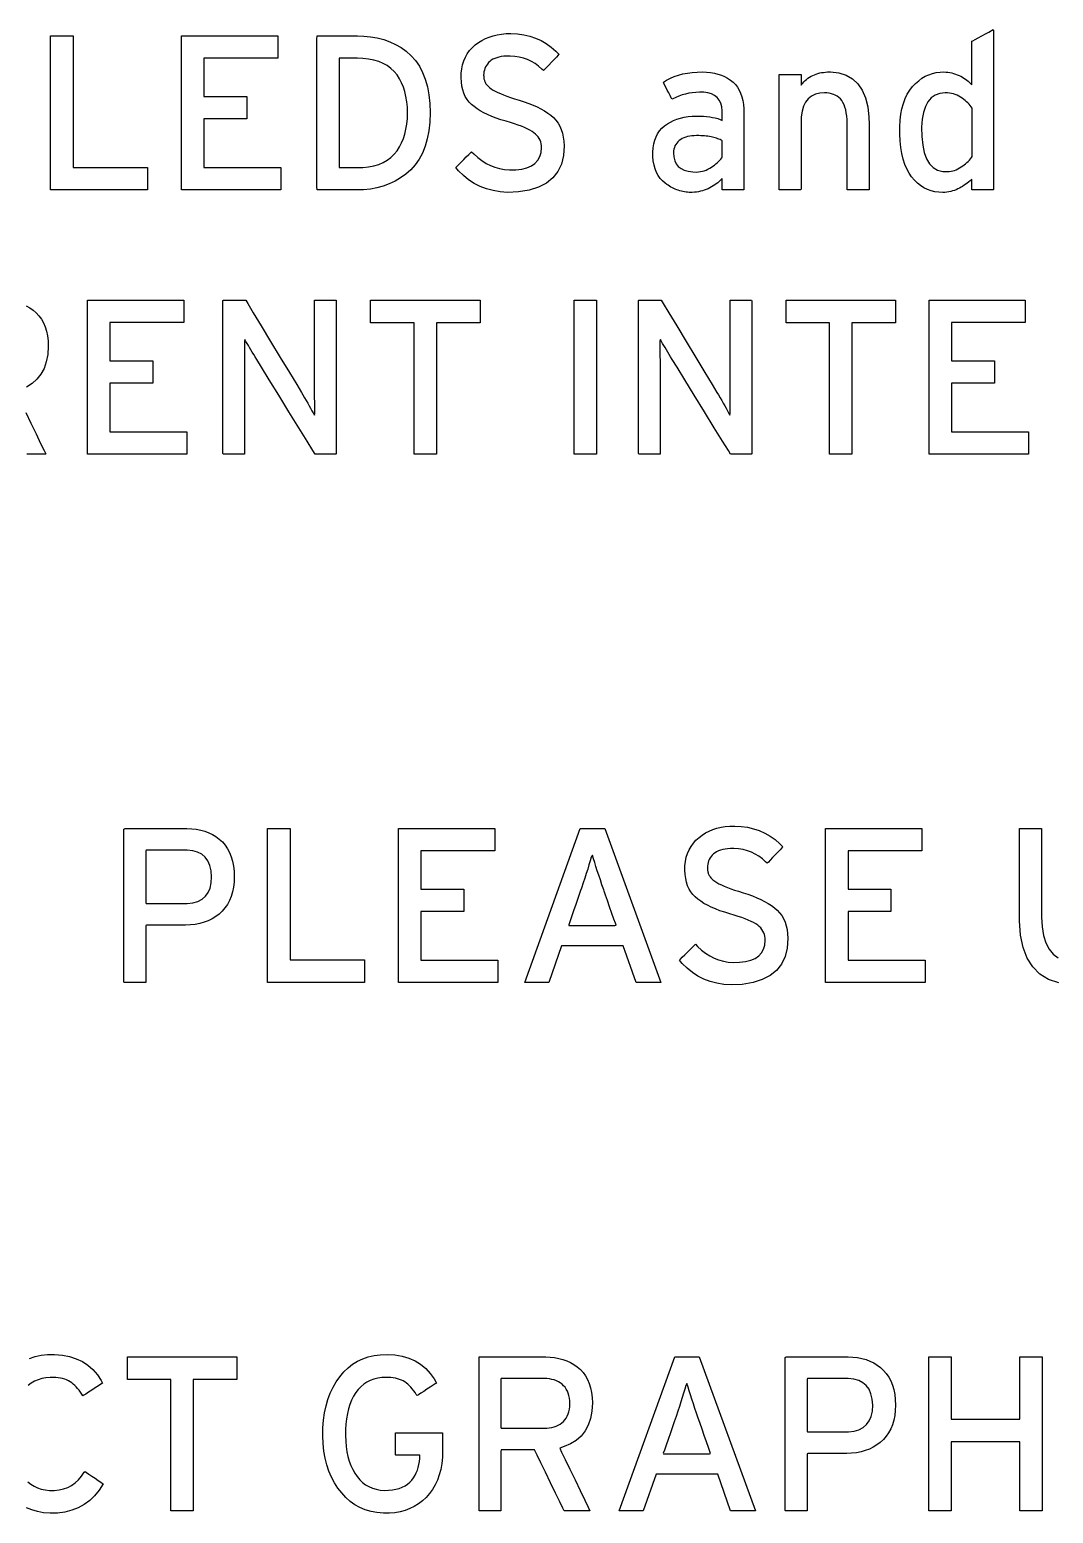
# Model space of a CAD drawing. Extents: x 1 to 47.7, y 0.2 to 35.
# Drawn here: x 8.923 to 10.667, y 21.796 to 24.323 of the extents above; entities that cross this region are included whole.
import ezdxf

# ---------------------------------------------------------------- set-up
doc = ezdxf.new("R2010")
doc.units = 0
doc.header["$MEASUREMENT"] = 0
doc.layers.add('7_0_____DWG', color=7, linetype='CONTINUOUS')

msp = doc.modelspace()

# ---------------------------------------------------------------- linework, layer by layer
at = {"layer": '7_0_____DWG'}
for points in [[(8.9583, 24.05), (8.9583, 24.3124), (8.9964, 24.3124), (8.9964, 24.0884), (9.1232, 24.0884), (9.1232, 24.05), (8.9583, 24.05)], [(9.1814, 24.05), (9.1814, 24.3124), (9.3451, 24.3124), (9.3451, 24.2743), (9.2194, 24.2743), (9.2194, 24.2091), (9.2924, 24.2091), (9.2924, 24.171), (9.2194, 24.171), (9.2194, 24.0881), (9.3506, 24.0881), (9.3506, 24.05), (9.1814, 24.05)], [(9.0213, 23.6), (9.0213, 23.8624), (9.1851, 23.8624), (9.1851, 23.8243), (9.0594, 23.8243), (9.0594, 23.7591), (9.1324, 23.7591), (9.1324, 23.721), (9.0594, 23.721), (9.0594, 23.6381), (9.1906, 23.6381), (9.1906, 23.6), (9.0213, 23.6)], [(9.6156, 23.8239), (9.6156, 23.6), (9.5776, 23.6), (9.5776, 23.8239), (9.5034, 23.8239), (9.5034, 23.8624), (9.6899, 23.8624), (9.6899, 23.8239), (9.6156, 23.8239)], [(9.85, 23.6), (9.85, 23.8624), (9.8881, 23.8624), (9.8881, 23.6), (9.85, 23.6)], [(10.3235, 23.8239), (10.3235, 23.6), (10.2855, 23.6), (10.2855, 23.8239), (10.2113, 23.8239), (10.2113, 23.8624), (10.3978, 23.8624), (10.3978, 23.8239), (10.3235, 23.8239)], [(10.455, 23.6), (10.455, 23.8624), (10.6188, 23.8624), (10.6188, 23.8243), (10.4931, 23.8243), (10.4931, 23.7591), (10.5661, 23.7591), (10.5661, 23.721), (10.4931, 23.721), (10.4931, 23.6381), (10.6243, 23.6381), (10.6243, 23.6), (10.455, 23.6)], [(8.9168, 23.8525), (8.9227, 23.8491), (8.9284, 23.8452), (8.9337, 23.8408), (8.9384, 23.8357), (8.9426, 23.83), (8.9461, 23.8238), (8.949, 23.817), (8.9512, 23.8096), (8.9529, 23.8016), (8.9539, 23.7931), (8.9543, 23.7839), (8.9533, 23.77), (8.9509, 23.7574), (8.947, 23.7461), (8.9417, 23.7362), (8.935, 23.7275), (8.9268, 23.7202), (8.9172, 23.7142)], [(8.9158, 23.6711), (8.9247, 23.6528), (8.9335, 23.6345), (8.9413, 23.6184), (8.9472, 23.6063), (8.9501, 23.6003), (8.9493, 23.6), (8.9456, 23.6), (8.9398, 23.6), (8.9327, 23.6), (8.9251, 23.6), (8.9178, 23.6)], [(9.328, 22.7), (9.328, 22.9624), (9.3661, 22.9624), (9.3661, 22.7384), (9.4929, 22.7384), (9.4929, 22.7), (9.328, 22.7)], [(9.551, 22.7), (9.551, 22.9624), (9.7148, 22.9624), (9.7148, 22.9243), (9.5891, 22.9243), (9.5891, 22.8591), (9.6621, 22.8591), (9.6621, 22.821), (9.5891, 22.821), (9.5891, 22.7381), (9.7203, 22.7381), (9.7203, 22.7), (9.551, 22.7)], [(9.9557, 22.7), (9.9337, 22.7623), (9.8286, 22.7623), (9.8068, 22.7), (9.766, 22.7), (9.8605, 22.9624), (9.9022, 22.9624), (9.9978, 22.7), (9.9557, 22.7)], [(10.2787, 22.7), (10.2787, 22.9624), (10.4425, 22.9624), (10.4425, 22.9243), (10.3168, 22.9243), (10.3168, 22.8591), (10.3898, 22.8591), (10.3898, 22.821), (10.3168, 22.821), (10.3168, 22.7381), (10.448, 22.7381), (10.448, 22.7), (10.2787, 22.7)], [(10.6757, 22.6993), (10.6584, 22.7054), (10.6438, 22.7145), (10.6316, 22.7266), (10.6221, 22.7417), (10.6151, 22.7598), (10.6106, 22.7809), (10.6087, 22.805), (10.6087, 22.8139), (10.6087, 22.8274), (10.6087, 22.8481), (10.6087, 22.8731), (10.6087, 22.8995), (10.6087, 22.9245), (10.6087, 22.9452), (10.6087, 22.9587), (10.6087, 22.9624), (10.6107, 22.9624), (10.6149, 22.9624), (10.6206, 22.9624), (10.627, 22.9624), (10.6336, 22.9624), (10.6395, 22.9624), (10.644, 22.9624), (10.6465, 22.9624), (10.6467, 22.9603), (10.6467, 22.9486), (10.6467, 22.9293), (10.6467, 22.9051), (10.6467, 22.8789), (10.6467, 22.8535), (10.6467, 22.8319), (10.6467, 22.8168), (10.6467, 22.8112), (10.6475, 22.7946), (10.6499, 22.78), (10.6538, 22.7675), (10.6593, 22.757), (10.6664, 22.7486), (10.675, 22.7421)], [(8.9223, 22.0596), (8.932, 22.0628), (8.9422, 22.065), (8.9529, 22.0663), (8.965, 22.0665), (8.9783, 22.0653), (8.9906, 22.0629), (9.002, 22.0593), (9.0124, 22.0543), (9.0218, 22.0481), (9.0303, 22.0407), (9.0379, 22.0319), (9.0444, 22.022), (9.0464, 22.0173), (9.0438, 22.0157), (9.0396, 22.013), (9.0343, 22.0096), (9.0286, 22.0059), (9.023, 22.0022), (9.0181, 21.9991), (9.0146, 21.9969), (9.0131, 21.9959), (9.0112, 21.999), (9.009, 22.0024), (9.0067, 22.0056), (9.0043, 22.0085), (9.0019, 22.0113), (8.9994, 22.0138), (8.9969, 22.0161), (8.9943, 22.0182), (8.9916, 22.0201), (8.9886, 22.0217), (8.9855, 22.0231), (8.9822, 22.0243), (8.9787, 22.0253), (8.975, 22.0261), (8.9712, 22.0267), (8.9672, 22.0272), (8.963, 22.0274), (8.9573, 22.0273), (8.9501, 22.0267), (8.9432, 22.0253), (8.9368, 22.0234), (8.9308, 22.0208), (8.9253, 22.0175), (8.9201, 22.0136)], [(9.2013, 22.0239), (9.2013, 21.8), (9.1632, 21.8), (9.1632, 22.0239), (9.0891, 22.0239), (9.0891, 22.0624), (9.2755, 22.0624), (9.2755, 22.0239), (9.2013, 22.0239)], [(10.1168, 21.8), (10.0948, 21.8623), (9.9897, 21.8623), (9.9679, 21.8), (9.9271, 21.8), (10.0216, 22.0624), (10.0634, 22.0624), (10.1589, 21.8), (10.1168, 21.8)], [(10.6096, 21.8), (10.6096, 21.9177), (10.4925, 21.9177), (10.4925, 21.8), (10.4545, 21.8), (10.4545, 22.0624), (10.4925, 22.0624), (10.4925, 21.9561), (10.6096, 21.9561), (10.6096, 22.0624), (10.6476, 22.0624), (10.6476, 21.8), (10.6096, 21.8)], [(8.9195, 21.8497), (8.9245, 21.8455), (8.9301, 21.8421), (8.936, 21.8393), (8.9424, 21.8372), (8.9491, 21.8357), (8.9563, 21.835), (8.9644, 21.835), (8.9726, 21.8359), (8.9803, 21.8376), (8.9874, 21.8401), (8.9941, 21.8435), (9.0001, 21.8478), (9.0057, 21.8529), (9.0107, 21.8589), (9.0152, 21.8658), (9.0169, 21.8673), (9.0195, 21.8655), (9.0236, 21.8627), (9.0287, 21.8592), (9.0341, 21.8555), (9.0393, 21.8519), (9.0437, 21.8489), (9.0467, 21.8467), (9.0479, 21.8459), (9.041, 21.8353), (9.0333, 21.8259), (9.0248, 21.8178), (9.0155, 21.811), (9.0054, 21.8054), (8.9945, 21.8011), (8.9827, 21.798), (8.9701, 21.7963), (8.9574, 21.7959), (8.9464, 21.7968), (8.936, 21.7987), (8.9261, 21.8016), (8.9169, 21.8054)]]:
    msp.add_lwpolyline(points, dxfattribs=at)
for points in [[(9.605, 24.1812), (9.6044, 24.1654), (9.6027, 24.1507), (9.6, 24.137), (9.5964, 24.1244), (9.5918, 24.1128), (9.5861, 24.1023), (9.5795, 24.0928), (9.5719, 24.0844), (9.5634, 24.077), (9.5545, 24.0706), (9.5451, 24.065), (9.5353, 24.0603), (9.525, 24.0565), (9.5143, 24.0536), (9.5031, 24.0515), (9.4915, 24.0503), (9.4811, 24.05), (9.4777, 24.05), (9.47, 24.05), (9.4594, 24.05), (9.4474, 24.05), (9.4353, 24.05), (9.4244, 24.05), (9.4162, 24.05), (9.4121, 24.05), (9.4119, 24.0553), (9.4119, 24.0781), (9.4119, 24.1141), (9.4119, 24.1579), (9.4119, 24.2044), (9.4119, 24.2483), (9.4119, 24.2842), (9.4119, 24.307), (9.4121, 24.3124), (9.4162, 24.3124), (9.4244, 24.3124), (9.4353, 24.3124), (9.4474, 24.3124), (9.4594, 24.3124), (9.47, 24.3124), (9.4777, 24.3124), (9.4811, 24.3124), (9.4917, 24.3122), (9.5035, 24.3111), (9.5148, 24.3091), (9.5257, 24.3063), (9.5361, 24.3026), (9.5459, 24.298), (9.5553, 24.2925), (9.5642, 24.2862), (9.5725, 24.2788), (9.58, 24.2704), (9.5865, 24.2608), (9.592, 24.2502), (9.5966, 24.2385), (9.6001, 24.2258), (9.6027, 24.212), (9.6044, 24.1971)], [(9.833, 24.1253), (9.8319, 24.1088), (9.8284, 24.0941), (9.8224, 24.0814), (9.8139, 24.0707), (9.803, 24.0618), (9.7896, 24.0549), (9.7738, 24.0499), (9.7555, 24.0468), (9.7364, 24.0458), (9.7239, 24.0468), (9.712, 24.0489), (9.7007, 24.0519), (9.69, 24.056), (9.6799, 24.0611), (9.6704, 24.0672), (9.6615, 24.0744), (9.6532, 24.0826), (9.6486, 24.0883), (9.6502, 24.09), (9.6533, 24.0931), (9.6574, 24.0971), (9.662, 24.1017), (9.6665, 24.1062), (9.6706, 24.1103), (9.6738, 24.1135), (9.6755, 24.1152), (9.6794, 24.1115), (9.686, 24.1054), (9.693, 24.1), (9.7001, 24.0954), (9.7075, 24.0916), (9.7152, 24.0886), (9.7232, 24.0864), (9.7314, 24.0849), (9.7398, 24.0842), (9.7506, 24.0845), (9.7609, 24.0857), (9.7698, 24.088), (9.7773, 24.0912), (9.7835, 24.0954), (9.7883, 24.1006), (9.7917, 24.1068), (9.7938, 24.1139), (9.7946, 24.1221), (9.7944, 24.1257), (9.794, 24.1289), (9.7932, 24.132), (9.7921, 24.1349), (9.7907, 24.1377), (9.7889, 24.1404), (9.7868, 24.1429), (9.7845, 24.1453), (9.7817, 24.1476), (9.7784, 24.1498), (9.7747, 24.152), (9.7704, 24.1542), (9.7657, 24.1564), (9.7604, 24.1585), (9.7547, 24.1606), (9.7485, 24.1627), (9.7418, 24.1648), (9.7341, 24.167), (9.7255, 24.1696), (9.7174, 24.1724), (9.7098, 24.1753), (9.7027, 24.1784), (9.6962, 24.1816), (9.6902, 24.1849), (9.6847, 24.1884), (9.6797, 24.192), (9.6752, 24.1957), (9.6712, 24.1998), (9.6677, 24.2043), (9.6648, 24.2093), (9.6623, 24.2148), (9.6604, 24.2207), (9.659, 24.2271), (9.658, 24.234), (9.6576, 24.2413), (9.6578, 24.249), (9.6587, 24.2563), (9.6601, 24.2633), (9.6622, 24.2699), (9.6649, 24.2761), (9.6681, 24.2819), (9.6721, 24.2874), (9.6766, 24.2924), (9.6817, 24.2971), (9.6872, 24.3012), (9.6929, 24.3048), (9.699, 24.3079), (9.7054, 24.3105), (9.7121, 24.3127), (9.7191, 24.3143), (9.7265, 24.3156), (9.7342, 24.3163), (9.7426, 24.3166), (9.7537, 24.316), (9.7645, 24.3144), (9.7747, 24.312), (9.7845, 24.3087), (9.7939, 24.3045), (9.8028, 24.2994), (9.8112, 24.2934), (9.8192, 24.2865), (9.8246, 24.2809), (9.8231, 24.2794), (9.8202, 24.2763), (9.8162, 24.2722), (9.8117, 24.2676), (9.8072, 24.2629), (9.8031, 24.2586), (9.7998, 24.2552), (9.798, 24.2533), (9.7952, 24.2557), (9.7897, 24.2607), (9.7838, 24.2652), (9.7775, 24.2689), (9.771, 24.2721), (9.764, 24.2745), (9.7568, 24.2764), (9.7491, 24.2776), (9.7412, 24.2781), (9.7352, 24.278), (9.7305, 24.2777), (9.7261, 24.2771), (9.7221, 24.2763), (9.7183, 24.2753), (9.7149, 24.2741), (9.7118, 24.2726), (9.709, 24.271), (9.7065, 24.2691), (9.7043, 24.2669), (9.7023, 24.2646), (9.7007, 24.2622), (9.6992, 24.2597), (9.6981, 24.2571), (9.6972, 24.2543), (9.6965, 24.2514), (9.6961, 24.2484), (9.696, 24.2454), (9.6961, 24.2439), (9.6962, 24.2424), (9.6963, 24.241), (9.6966, 24.2396), (9.6968, 24.2383), (9.6972, 24.237), (9.6976, 24.2358), (9.6981, 24.2346), (9.6987, 24.2335), (9.6993, 24.2322), (9.7, 24.231), (9.7009, 24.2298), (9.7019, 24.2286), (9.7029, 24.2274), (9.7041, 24.2262), (9.7054, 24.2251), (9.7067, 24.2239), (9.7088, 24.2224), (9.712, 24.2203), (9.7157, 24.2183), (9.72, 24.2162), (9.7247, 24.2141), (9.73, 24.2119), (9.7358, 24.2098), (9.742, 24.2076), (9.7488, 24.2054), (9.7568, 24.203), (9.765, 24.2003), (9.7728, 24.1975), (9.7801, 24.1945), (9.787, 24.1914), (9.7934, 24.1881), (9.7995, 24.1847), (9.8051, 24.1811), (9.8102, 24.1774), (9.8149, 24.1734), (9.8191, 24.169), (9.8227, 24.1641), (9.8258, 24.1588), (9.8283, 24.153), (9.8303, 24.1468), (9.8317, 24.1401), (9.8326, 24.1329)], [(10.5279, 24.05), (10.5279, 24.0506), (10.5279, 24.0525), (10.5279, 24.0551), (10.5279, 24.0581), (10.5279, 24.0613), (10.5279, 24.0643), (10.5279, 24.0667), (10.5279, 24.0682), (10.5272, 24.0679), (10.5248, 24.0657), (10.5223, 24.0636), (10.5198, 24.0617), (10.5173, 24.0598), (10.5147, 24.058), (10.5121, 24.0562), (10.5095, 24.0546), (10.5068, 24.0531), (10.5039, 24.0517), (10.501, 24.0504), (10.498, 24.0493), (10.4949, 24.0483), (10.4917, 24.0475), (10.4885, 24.0469), (10.4852, 24.0464), (10.4818, 24.046), (10.4783, 24.0458), (10.4715, 24.0461), (10.4647, 24.047), (10.4582, 24.0486), (10.452, 24.0509), (10.4461, 24.0539), (10.4405, 24.0575), (10.4351, 24.0618), (10.4301, 24.0668), (10.4252, 24.0724), (10.4207, 24.0787), (10.4168, 24.0858), (10.4134, 24.0937), (10.4106, 24.1025), (10.4083, 24.1121), (10.4066, 24.1225), (10.4054, 24.1337), (10.4048, 24.1458), (10.4048, 24.1578), (10.4055, 24.1687), (10.4068, 24.1789), (10.4087, 24.1885), (10.4111, 24.1974), (10.4142, 24.2056), (10.4178, 24.2131), (10.422, 24.22), (10.4268, 24.2261), (10.4319, 24.2315), (10.4372, 24.2361), (10.4427, 24.2402), (10.4485, 24.2436), (10.4545, 24.2463), (10.4607, 24.2485), (10.4672, 24.2499), (10.4739, 24.2508), (10.4803, 24.251), (10.4837, 24.2508), (10.4871, 24.2505), (10.4903, 24.25), (10.4936, 24.2493), (10.4967, 24.2485), (10.4998, 24.2475), (10.5029, 24.2464), (10.5059, 24.2451), (10.5088, 24.2436), (10.5116, 24.2421), (10.5142, 24.2404), (10.5167, 24.2388), (10.5191, 24.237), (10.5214, 24.2351), (10.5235, 24.2332), (10.5256, 24.2312), (10.5275, 24.2291), (10.5279, 24.2303), (10.5279, 24.2367), (10.5279, 24.2466), (10.5279, 24.2586), (10.5279, 24.2715), (10.5279, 24.2837), (10.5279, 24.2941), (10.5279, 24.3011), (10.5279, 24.3034), (10.5295, 24.3043), (10.5332, 24.3063), (10.5385, 24.3092), (10.5447, 24.3125), (10.551, 24.3159), (10.5568, 24.319), (10.5615, 24.3216), (10.5643, 24.3231), (10.5649, 24.3218), (10.5649, 24.3048), (10.5649, 24.2729), (10.5649, 24.2313), (10.5649, 24.1848), (10.5649, 24.1386), (10.5649, 24.0975), (10.5649, 24.0667), (10.5649, 24.051), (10.5642, 24.05), (10.5612, 24.05), (10.5564, 24.05), (10.5505, 24.05), (10.5442, 24.05), (10.5381, 24.05), (10.5329, 24.05), (10.5293, 24.05)], [(9.5662, 24.1812), (9.566, 24.191), (9.5651, 24.2003), (9.5637, 24.2091), (9.5618, 24.2175), (9.5593, 24.2254), (9.5563, 24.2327), (9.5527, 24.2396), (9.5485, 24.246), (9.5437, 24.252), (9.5381, 24.2572), (9.5318, 24.2618), (9.5248, 24.2656), (9.5172, 24.2687), (9.5088, 24.2712), (9.4998, 24.2729), (9.49, 24.274), (9.4811, 24.2743), (9.4796, 24.2743), (9.4761, 24.2743), (9.4714, 24.2743), (9.4659, 24.2743), (9.4605, 24.2743), (9.4556, 24.2743), (9.4519, 24.2743), (9.45, 24.2743), (9.4499, 24.2705), (9.4499, 24.2543), (9.4499, 24.2288), (9.4499, 24.1977), (9.4499, 24.1647), (9.4499, 24.1336), (9.4499, 24.108), (9.4499, 24.0918), (9.45, 24.0881), (9.4519, 24.0881), (9.4556, 24.0881), (9.4605, 24.0881), (9.4659, 24.0881), (9.4714, 24.0881), (9.4761, 24.0881), (9.4796, 24.0881), (9.4811, 24.0881), (9.49, 24.0884), (9.4998, 24.0895), (9.5088, 24.0912), (9.5172, 24.0937), (9.5248, 24.0969), (9.5318, 24.1009), (9.5381, 24.1055), (9.5437, 24.1109), (9.5485, 24.1169), (9.5527, 24.1233), (9.5563, 24.1301), (9.5593, 24.1375), (9.5618, 24.1453), (9.5637, 24.1535), (9.5651, 24.1623), (9.566, 24.1715)], [(10.1026, 24.05), (10.1026, 24.0506), (10.1026, 24.0525), (10.1026, 24.0552), (10.1026, 24.0583), (10.1026, 24.0616), (10.1026, 24.0647), (10.1026, 24.0672), (10.1026, 24.0688), (10.1021, 24.0688), (10.0998, 24.0665), (10.0974, 24.0644), (10.0949, 24.0624), (10.0924, 24.0605), (10.0898, 24.0586), (10.087, 24.0569), (10.0842, 24.0552), (10.0813, 24.0537), (10.0783, 24.0522), (10.0752, 24.0509), (10.072, 24.0497), (10.0687, 24.0487), (10.0654, 24.0478), (10.062, 24.0471), (10.0585, 24.0465), (10.055, 24.0461), (10.0514, 24.0458), (10.0485, 24.0458), (10.046, 24.0459), (10.0434, 24.0461), (10.0408, 24.0464), (10.0382, 24.0469), (10.0356, 24.0474), (10.033, 24.048), (10.0303, 24.0487), (10.0277, 24.0495), (10.025, 24.0504), (10.0225, 24.0514), (10.0199, 24.0525), (10.0175, 24.0537), (10.015, 24.055), (10.0126, 24.0564), (10.0102, 24.058), (10.0079, 24.0596), (10.0054, 24.0615), (10.0009, 24.0654), (9.997, 24.0697), (9.9936, 24.0746), (9.9907, 24.08), (9.9883, 24.0859), (9.9865, 24.0924), (9.9851, 24.0994), (9.9843, 24.1069), (9.9841, 24.1147), (9.9847, 24.1218), (9.9858, 24.1285), (9.9875, 24.1348), (9.9897, 24.1406), (9.9924, 24.1459), (9.9958, 24.1508), (9.9997, 24.1553), (10.0041, 24.1593), (10.009, 24.1628), (10.0141, 24.1658), (10.0195, 24.1684), (10.0252, 24.1706), (10.0313, 24.1725), (10.0376, 24.1739), (10.0442, 24.175), (10.0511, 24.1757), (10.0583, 24.1759), (10.0647, 24.1759), (10.0704, 24.1756), (10.0759, 24.1752), (10.0811, 24.1746), (10.086, 24.1737), (10.0906, 24.1727), (10.0949, 24.1715), (10.0988, 24.1701), (10.1026, 24.1684), (10.1026, 24.169), (10.1026, 24.1704), (10.1026, 24.1724), (10.1026, 24.1748), (10.1026, 24.1773), (10.1026, 24.1797), (10.1026, 24.1816), (10.1026, 24.1828), (10.1025, 24.1848), (10.1018, 24.1917), (10.1001, 24.1978), (10.0975, 24.203), (10.094, 24.2074), (10.0896, 24.211), (10.0843, 24.2136), (10.0781, 24.2155), (10.0709, 24.2164), (10.0637, 24.2166), (10.0574, 24.2163), (10.0513, 24.2157), (10.0454, 24.2147), (10.0397, 24.2135), (10.0341, 24.2119), (10.0287, 24.21), (10.0235, 24.2078), (10.0185, 24.2052), (10.0166, 24.2048), (10.0155, 24.207), (10.0136, 24.2107), (10.0113, 24.2153), (10.0089, 24.2202), (10.0065, 24.225), (10.0044, 24.2291), (10.0029, 24.2321), (10.0023, 24.2334), (10.0077, 24.2368), (10.0141, 24.2402), (10.0208, 24.2431), (10.0279, 24.2456), (10.0354, 24.2476), (10.0431, 24.2491), (10.0513, 24.2502), (10.0597, 24.2508), (10.0683, 24.251), (10.0756, 24.2508), (10.0825, 24.2501), (10.0891, 24.249), (10.0952, 24.2475), (10.1011, 24.2456), (10.1066, 24.2432), (10.1117, 24.2405), (10.1165, 24.2373), (10.1209, 24.2337), (10.1249, 24.2296), (10.1284, 24.2251), (10.1314, 24.2201), (10.1339, 24.2147), (10.1359, 24.2088), (10.1375, 24.2024), (10.1385, 24.1956), (10.1391, 24.1883), (10.1391, 24.1834), (10.1391, 24.1737), (10.1391, 24.1573), (10.1391, 24.1364), (10.1391, 24.1136), (10.1391, 24.0912), (10.1391, 24.0715), (10.1391, 24.0571), (10.1391, 24.0502), (10.1383, 24.05), (10.1353, 24.05), (10.1305, 24.05), (10.1246, 24.05), (10.1184, 24.05), (10.1125, 24.05), (10.1074, 24.05), (10.1039, 24.05)], [(10.3153, 24.05), (10.3153, 24.054), (10.3153, 24.0649), (10.3153, 24.0805), (10.3153, 24.0989), (10.3153, 24.118), (10.3153, 24.1357), (10.3153, 24.1502), (10.3153, 24.1593), (10.3153, 24.1634), (10.3151, 24.1698), (10.3146, 24.1758), (10.3139, 24.1814), (10.3129, 24.1865), (10.3116, 24.1911), (10.31, 24.1953), (10.3082, 24.1991), (10.3062, 24.2023), (10.3038, 24.2051), (10.3011, 24.2075), (10.2982, 24.2096), (10.2951, 24.2114), (10.2918, 24.2128), (10.2884, 24.214), (10.2847, 24.2148), (10.2807, 24.2153), (10.2766, 24.2155), (10.2687, 24.2149), (10.2612, 24.213), (10.2546, 24.2098), (10.2491, 24.2053), (10.2446, 24.1996), (10.2411, 24.1925), (10.2386, 24.1842), (10.2372, 24.1746), (10.2367, 24.1652), (10.2367, 24.1599), (10.2367, 24.1478), (10.2367, 24.1311), (10.2367, 24.1119), (10.2367, 24.0922), (10.2367, 24.0742), (10.2367, 24.0599), (10.2367, 24.0514), (10.2365, 24.05), (10.2341, 24.05), (10.2297, 24.05), (10.224, 24.05), (10.2176, 24.05), (10.2113, 24.05), (10.2058, 24.05), (10.2016, 24.05), (10.1995, 24.05), (10.1994, 24.0537), (10.1994, 24.0698), (10.1994, 24.0954), (10.1994, 24.1268), (10.1994, 24.1605), (10.1994, 24.1929), (10.1994, 24.2205), (10.1994, 24.2397), (10.1994, 24.2468), (10.2008, 24.2468), (10.2044, 24.2468), (10.2096, 24.2468), (10.2158, 24.2468), (10.2222, 24.2468), (10.2281, 24.2468), (10.233, 24.2468), (10.236, 24.2468), (10.2367, 24.2468), (10.2367, 24.2457), (10.2367, 24.2437), (10.2367, 24.2409), (10.2367, 24.2377), (10.2367, 24.2346), (10.2367, 24.2317), (10.2367, 24.2295), (10.2367, 24.2283), (10.2378, 24.2296), (10.2396, 24.2319), (10.2417, 24.2342), (10.2438, 24.2363), (10.2461, 24.2383), (10.2485, 24.2402), (10.2511, 24.242), (10.2538, 24.2436), (10.2566, 24.2452), (10.2595, 24.2464), (10.2625, 24.2475), (10.2656, 24.2485), (10.2687, 24.2493), (10.2719, 24.2499), (10.2751, 24.2504), (10.2784, 24.2508), (10.2818, 24.251), (10.2869, 24.251), (10.3012, 24.2494), (10.3139, 24.2456), (10.3247, 24.2394), (10.3338, 24.2309), (10.3411, 24.2201), (10.3466, 24.207), (10.3503, 24.1916), (10.3523, 24.1739), (10.3526, 24.162), (10.3526, 24.1547), (10.3526, 24.1414), (10.3526, 24.1241), (10.3526, 24.105), (10.3526, 24.086), (10.3526, 24.0692), (10.3526, 24.0566), (10.3526, 24.0503), (10.3519, 24.05), (10.3489, 24.05), (10.344, 24.05), (10.3381, 24.05), (10.3317, 24.05), (10.3255, 24.05), (10.3203, 24.05), (10.3167, 24.05)], [(10.5283, 24.1896), (10.5267, 24.1918), (10.525, 24.194), (10.5231, 24.1962), (10.5211, 24.1983), (10.5188, 24.2004), (10.5165, 24.2024), (10.5139, 24.2044), (10.5112, 24.2064), (10.5084, 24.2083), (10.5055, 24.2099), (10.5025, 24.2114), (10.4994, 24.2126), (10.4963, 24.2136), (10.4931, 24.2144), (10.4898, 24.215), (10.4865, 24.2154), (10.4822, 24.2155), (10.4732, 24.2144), (10.4653, 24.2115), (10.4586, 24.2068), (10.453, 24.2004), (10.4486, 24.1921), (10.4453, 24.1822), (10.4431, 24.1704), (10.4421, 24.1569), (10.4424, 24.141), (10.444, 24.1264), (10.4467, 24.1138), (10.4506, 24.1033), (10.4557, 24.0948), (10.462, 24.0884), (10.4694, 24.084), (10.4781, 24.0817), (10.4859, 24.0813), (10.4891, 24.0815), (10.4923, 24.0819), (10.4954, 24.0825), (10.4984, 24.0834), (10.5013, 24.0845), (10.5041, 24.0859), (10.5069, 24.0875), (10.5096, 24.0893), (10.5122, 24.091), (10.5147, 24.0928), (10.517, 24.0947), (10.5193, 24.0966), (10.5214, 24.0986), (10.5235, 24.1007), (10.5254, 24.1029), (10.5273, 24.1051), (10.5283, 24.1071), (10.5283, 24.1128), (10.5283, 24.1232), (10.5283, 24.1365), (10.5283, 24.1512), (10.5283, 24.1655), (10.5283, 24.1778), (10.5283, 24.1864)], [(10.1026, 24.134), (10.1007, 24.1349), (10.0988, 24.1358), (10.0969, 24.1367), (10.0948, 24.1374), (10.0927, 24.1382), (10.0905, 24.1389), (10.0883, 24.1396), (10.086, 24.1402), (10.0835, 24.1407), (10.0809, 24.1412), (10.0781, 24.1416), (10.0752, 24.1419), (10.0722, 24.1422), (10.0691, 24.1424), (10.0658, 24.1425), (10.0624, 24.1426), (10.0589, 24.1426), (10.0547, 24.1425), (10.0508, 24.1422), (10.0471, 24.1417), (10.0436, 24.141), (10.0403, 24.14), (10.0372, 24.1389), (10.0344, 24.1375), (10.0318, 24.136), (10.0293, 24.1342), (10.0271, 24.1321), (10.0251, 24.1299), (10.0234, 24.1276), (10.022, 24.125), (10.0209, 24.1224), (10.0202, 24.1195), (10.0197, 24.1165), (10.0196, 24.1133), (10.0201, 24.1062), (10.0216, 24.0999), (10.0242, 24.0946), (10.0277, 24.0901), (10.0323, 24.0864), (10.0379, 24.0837), (10.0445, 24.0818), (10.0522, 24.0807), (10.0582, 24.0806), (10.0618, 24.0808), (10.0652, 24.0813), (10.0686, 24.0819), (10.0719, 24.0829), (10.0751, 24.084), (10.0782, 24.0854), (10.0812, 24.087), (10.0841, 24.0888), (10.0867, 24.0906), (10.0893, 24.0925), (10.0917, 24.0944), (10.0939, 24.0963), (10.0961, 24.0983), (10.0981, 24.1004), (10.1, 24.1025), (10.1017, 24.1046), (10.1026, 24.106), (10.1026, 24.108), (10.1026, 24.1116), (10.1026, 24.1162), (10.1026, 24.1211), (10.1026, 24.1259), (10.1026, 24.13), (10.1026, 24.1329)], [(9.4087, 23.6), (9.405, 23.606), (9.3952, 23.622), (9.381, 23.6451), (9.3643, 23.6722), (9.347, 23.7004), (9.3308, 23.7266), (9.3177, 23.748), (9.3094, 23.7614), (9.3067, 23.7658), (9.3043, 23.7699), (9.3019, 23.7739), (9.2996, 23.7778), (9.2973, 23.7815), (9.2952, 23.7852), (9.2931, 23.7887), (9.2911, 23.7921), (9.2892, 23.7954), (9.2884, 23.7933), (9.2885, 23.787), (9.2885, 23.7805), (9.2885, 23.7737), (9.2885, 23.7668), (9.2886, 23.7597), (9.2886, 23.7524), (9.2887, 23.7449), (9.2888, 23.7371), (9.2888, 23.7323), (9.2888, 23.7201), (9.2888, 23.7017), (9.2888, 23.6797), (9.2888, 23.6563), (9.2888, 23.6343), (9.2888, 23.6159), (9.2888, 23.6037), (9.2888, 23.6), (9.2871, 23.6), (9.2832, 23.6), (9.2779, 23.6), (9.2717, 23.6), (9.2654, 23.6), (9.2596, 23.6), (9.255, 23.6), (9.2523, 23.6), (9.2519, 23.6018), (9.2519, 23.6188), (9.2519, 23.6498), (9.2519, 23.6899), (9.2519, 23.7344), (9.2519, 23.7786), (9.2519, 23.8177), (9.2519, 23.8469), (9.2519, 23.8616), (9.2526, 23.8624), (9.2558, 23.8624), (9.2608, 23.8624), (9.267, 23.8624), (9.2736, 23.8624), (9.28, 23.8624), (9.2855, 23.8624), (9.2893, 23.8624), (9.2907, 23.8624), (9.2942, 23.8565), (9.3036, 23.841), (9.3171, 23.8185), (9.3331, 23.7921), (9.3496, 23.7647), (9.365, 23.7392), (9.3776, 23.7184), (9.3855, 23.7053), (9.3881, 23.7008), (9.391, 23.6959), (9.3937, 23.6912), (9.3963, 23.6867), (9.3988, 23.6823), (9.4012, 23.6781), (9.4034, 23.6741), (9.4056, 23.6702), (9.4076, 23.6666), (9.4084, 23.6687), (9.4083, 23.6752), (9.4082, 23.6819), (9.4082, 23.6887), (9.4081, 23.6958), (9.4081, 23.703), (9.4081, 23.7104), (9.408, 23.718), (9.408, 23.7258), (9.408, 23.7306), (9.408, 23.7428), (9.408, 23.7611), (9.408, 23.7831), (9.408, 23.8063), (9.408, 23.8283), (9.408, 23.8466), (9.408, 23.8587), (9.4081, 23.8624), (9.4098, 23.8624), (9.4136, 23.8624), (9.419, 23.8624), (9.4252, 23.8624), (9.4315, 23.8624), (9.4372, 23.8624), (9.4418, 23.8624), (9.4445, 23.8624), (9.445, 23.8605), (9.445, 23.8435), (9.445, 23.8126), (9.445, 23.7725), (9.445, 23.728), (9.445, 23.6838), (9.445, 23.6447), (9.445, 23.6154), (9.445, 23.6008), (9.4443, 23.6), (9.4413, 23.6), (9.4366, 23.6), (9.4309, 23.6), (9.4246, 23.6), (9.4187, 23.6), (9.4136, 23.6), (9.4101, 23.6)], [(10.1166, 23.6), (10.1129, 23.606), (10.1031, 23.622), (10.0889, 23.6451), (10.0722, 23.6722), (10.0548, 23.7004), (10.0387, 23.7266), (10.0255, 23.748), (10.0172, 23.7614), (10.0146, 23.7658), (10.0121, 23.7699), (10.0097, 23.7739), (10.0074, 23.7778), (10.0052, 23.7815), (10.0031, 23.7852), (10.001, 23.7887), (9.999, 23.7921), (9.9971, 23.7954), (9.9963, 23.7933), (9.9963, 23.787), (9.9963, 23.7805), (9.9964, 23.7737), (9.9964, 23.7668), (9.9965, 23.7597), (9.9965, 23.7524), (9.9966, 23.7449), (9.9967, 23.7371), (9.9967, 23.7323), (9.9967, 23.7201), (9.9967, 23.7017), (9.9967, 23.6797), (9.9967, 23.6563), (9.9967, 23.6343), (9.9967, 23.6159), (9.9967, 23.6037), (9.9966, 23.6), (9.9949, 23.6), (9.9911, 23.6), (9.9857, 23.6), (9.9796, 23.6), (9.9733, 23.6), (9.9675, 23.6), (9.9629, 23.6), (9.9602, 23.6), (9.9597, 23.6018), (9.9597, 23.6188), (9.9597, 23.6498), (9.9597, 23.6899), (9.9597, 23.7344), (9.9597, 23.7786), (9.9597, 23.8177), (9.9597, 23.8469), (9.9597, 23.8616), (9.9605, 23.8624), (9.9636, 23.8624), (9.9687, 23.8624), (9.9749, 23.8624), (9.9815, 23.8624), (9.9879, 23.8624), (9.9934, 23.8624), (9.9971, 23.8624), (9.9985, 23.8624), (10.0021, 23.8565), (10.0115, 23.841), (10.025, 23.8185), (10.0409, 23.7921), (10.0575, 23.7647), (10.0729, 23.7392), (10.0854, 23.7184), (10.0933, 23.7053), (10.096, 23.7008), (10.0988, 23.6959), (10.1016, 23.6912), (10.1042, 23.6867), (10.1067, 23.6823), (10.109, 23.6781), (10.1113, 23.6741), (10.1134, 23.6702), (10.1154, 23.6666), (10.1162, 23.6687), (10.1162, 23.6752), (10.1161, 23.6819), (10.116, 23.6887), (10.116, 23.6958), (10.116, 23.703), (10.1159, 23.7104), (10.1159, 23.718), (10.1159, 23.7258), (10.1159, 23.7306), (10.1159, 23.7428), (10.1159, 23.7611), (10.1159, 23.7831), (10.1159, 23.8063), (10.1159, 23.8283), (10.1159, 23.8466), (10.1159, 23.8587), (10.1159, 23.8624), (10.1177, 23.8624), (10.1215, 23.8624), (10.1269, 23.8624), (10.133, 23.8624), (10.1393, 23.8624), (10.1451, 23.8624), (10.1497, 23.8624), (10.1524, 23.8624), (10.1529, 23.8605), (10.1529, 23.8435), (10.1529, 23.8126), (10.1529, 23.7725), (10.1529, 23.728), (10.1529, 23.6838), (10.1529, 23.6447), (10.1529, 23.6154), (10.1529, 23.6008), (10.1522, 23.6), (10.1492, 23.6), (10.1445, 23.6), (10.1387, 23.6), (10.1325, 23.6), (10.1265, 23.6), (10.1215, 23.6), (10.1179, 23.6)], [(9.2712, 22.8803), (9.2708, 22.8711), (9.2698, 22.8624), (9.2682, 22.8543), (9.2659, 22.8467), (9.263, 22.8396), (9.2595, 22.8331), (9.2553, 22.8271), (9.2506, 22.8216), (9.2452, 22.8167), (9.2395, 22.8123), (9.2334, 22.8085), (9.2268, 22.8053), (9.2199, 22.8026), (9.2125, 22.8006), (9.2047, 22.7991), (9.1966, 22.7981), (9.188, 22.7978), (9.185, 22.7978), (9.1787, 22.7978), (9.1694, 22.7978), (9.1583, 22.7978), (9.1467, 22.7978), (9.1359, 22.7978), (9.1271, 22.7978), (9.1217, 22.7978), (9.1205, 22.7973), (9.1205, 22.7914), (9.1205, 22.7799), (9.1205, 22.7648), (9.1205, 22.7479), (9.1205, 22.7312), (9.1205, 22.7164), (9.1205, 22.7054), (9.1205, 22.7002), (9.1197, 22.7), (9.1164, 22.7), (9.1113, 22.7), (9.1051, 22.7), (9.0986, 22.7), (9.0925, 22.7), (9.0874, 22.7), (9.0841, 22.7), (9.0832, 22.7005), (9.0832, 22.7145), (9.0832, 22.7439), (9.0832, 22.7836), (9.0832, 22.8286), (9.0832, 22.8739), (9.0832, 22.9145), (9.0832, 22.9453), (9.0832, 22.9612), (9.085, 22.9624), (9.0937, 22.9624), (9.1078, 22.9624), (9.1251, 22.9624), (9.1436, 22.9624), (9.1614, 22.9624), (9.1763, 22.9624), (9.1863, 22.9624), (9.1905, 22.9624), (9.1987, 22.962), (9.2065, 22.9612), (9.2139, 22.9597), (9.221, 22.9577), (9.2277, 22.9552), (9.234, 22.9521), (9.24, 22.9485), (9.2456, 22.9443), (9.2509, 22.9394), (9.2556, 22.934), (9.2597, 22.928), (9.2631, 22.9215), (9.266, 22.9143), (9.2682, 22.9067), (9.2698, 22.8984), (9.2708, 22.8896)], [(10.2142, 22.7753), (10.2131, 22.7588), (10.2096, 22.7441), (10.2036, 22.7314), (10.1952, 22.7207), (10.1842, 22.7118), (10.1708, 22.7049), (10.155, 22.6999), (10.1367, 22.6969), (10.1176, 22.6959), (10.1051, 22.6969), (10.0932, 22.6989), (10.0819, 22.7019), (10.0712, 22.706), (10.0611, 22.7111), (10.0516, 22.7172), (10.0427, 22.7244), (10.0344, 22.7326), (10.0298, 22.7383), (10.0314, 22.74), (10.0345, 22.7431), (10.0386, 22.7471), (10.0432, 22.7517), (10.0477, 22.7562), (10.0519, 22.7603), (10.055, 22.7635), (10.0568, 22.7652), (10.0606, 22.7615), (10.0673, 22.7554), (10.0742, 22.75), (10.0813, 22.7454), (10.0888, 22.7416), (10.0964, 22.7386), (10.1044, 22.7364), (10.1126, 22.7349), (10.121, 22.7343), (10.1318, 22.7345), (10.1421, 22.7357), (10.151, 22.738), (10.1585, 22.7412), (10.1647, 22.7454), (10.1695, 22.7506), (10.1729, 22.7568), (10.175, 22.7639), (10.1758, 22.7721), (10.1756, 22.7757), (10.1752, 22.7789), (10.1744, 22.782), (10.1733, 22.7849), (10.1719, 22.7877), (10.1701, 22.7904), (10.1681, 22.7929), (10.1657, 22.7953), (10.1629, 22.7976), (10.1596, 22.7998), (10.1559, 22.802), (10.1516, 22.8042), (10.1469, 22.8064), (10.1416, 22.8085), (10.1359, 22.8106), (10.1297, 22.8127), (10.123, 22.8148), (10.1153, 22.817), (10.1067, 22.8196), (10.0986, 22.8224), (10.091, 22.8254), (10.0839, 22.8284), (10.0774, 22.8316), (10.0714, 22.8349), (10.0659, 22.8384), (10.0609, 22.842), (10.0564, 22.8457), (10.0524, 22.8498), (10.0489, 22.8543), (10.046, 22.8593), (10.0435, 22.8648), (10.0416, 22.8707), (10.0402, 22.8771), (10.0393, 22.884), (10.0389, 22.8913), (10.039, 22.899), (10.0399, 22.9063), (10.0413, 22.9133), (10.0434, 22.9199), (10.0461, 22.9261), (10.0494, 22.9319), (10.0533, 22.9374), (10.0578, 22.9424), (10.063, 22.9471), (10.0684, 22.9512), (10.0741, 22.9548), (10.0802, 22.9579), (10.0866, 22.9605), (10.0933, 22.9627), (10.1004, 22.9644), (10.1077, 22.9656), (10.1154, 22.9663), (10.1238, 22.9666), (10.135, 22.966), (10.1457, 22.9644), (10.1559, 22.962), (10.1657, 22.9587), (10.1751, 22.9545), (10.184, 22.9494), (10.1925, 22.9434), (10.2005, 22.9365), (10.2058, 22.9309), (10.2043, 22.9294), (10.2014, 22.9263), (10.1974, 22.9222), (10.1929, 22.9176), (10.1884, 22.9129), (10.1843, 22.9086), (10.1811, 22.9052), (10.1792, 22.9033), (10.1764, 22.9057), (10.1709, 22.9107), (10.165, 22.9152), (10.1588, 22.9189), (10.1522, 22.9221), (10.1453, 22.9246), (10.138, 22.9264), (10.1304, 22.9276), (10.1224, 22.9281), (10.1164, 22.9281), (10.1117, 22.9277), (10.1073, 22.9271), (10.1033, 22.9264), (10.0995, 22.9253), (10.0961, 22.9241), (10.093, 22.9227), (10.0902, 22.921), (10.0877, 22.9191), (10.0855, 22.9169), (10.0835, 22.9146), (10.0819, 22.9122), (10.0804, 22.9097), (10.0793, 22.9071), (10.0784, 22.9043), (10.0777, 22.9015), (10.0774, 22.8985), (10.0772, 22.8954), (10.0773, 22.8939), (10.0774, 22.8924), (10.0775, 22.891), (10.0778, 22.8896), (10.0781, 22.8883), (10.0784, 22.887), (10.0788, 22.8858), (10.0793, 22.8846), (10.0799, 22.8835), (10.0805, 22.8822), (10.0813, 22.881), (10.0821, 22.8798), (10.0831, 22.8786), (10.0841, 22.8774), (10.0853, 22.8762), (10.0866, 22.8751), (10.088, 22.8739), (10.09, 22.8724), (10.0932, 22.8704), (10.0969, 22.8683), (10.1012, 22.8662), (10.1059, 22.8641), (10.1112, 22.8619), (10.117, 22.8598), (10.1233, 22.8576), (10.13, 22.8554), (10.1381, 22.853), (10.1462, 22.8503), (10.154, 22.8475), (10.1613, 22.8445), (10.1682, 22.8414), (10.1746, 22.8381), (10.1807, 22.8347), (10.1863, 22.8311), (10.1914, 22.8274), (10.1962, 22.8234), (10.2003, 22.819), (10.2039, 22.8141), (10.207, 22.8088), (10.2095, 22.803), (10.2115, 22.7968), (10.213, 22.7901), (10.2139, 22.7829)], [(9.2324, 22.8803), (9.2316, 22.8905), (9.2295, 22.8995), (9.2261, 22.9071), (9.2215, 22.9134), (9.2157, 22.9184), (9.2087, 22.922), (9.2004, 22.9244), (9.1909, 22.9254), (9.187, 22.9254), (9.1804, 22.9254), (9.1704, 22.9254), (9.1584, 22.9254), (9.146, 22.9254), (9.1346, 22.9254), (9.1258, 22.9254), (9.121, 22.9254), (9.1205, 22.924), (9.1205, 22.9164), (9.1205, 22.9038), (9.1205, 22.8883), (9.1205, 22.8718), (9.1205, 22.8563), (9.1205, 22.8438), (9.1205, 22.8361), (9.121, 22.8347), (9.1258, 22.8347), (9.1346, 22.8347), (9.146, 22.8347), (9.1584, 22.8347), (9.1704, 22.8347), (9.1804, 22.8347), (9.187, 22.8347), (9.1909, 22.8348), (9.2006, 22.8359), (9.2091, 22.8383), (9.2162, 22.842), (9.2221, 22.847), (9.2266, 22.8534), (9.2298, 22.861), (9.2318, 22.87)], [(9.9006, 22.8578), (9.8976, 22.8665), (9.8949, 22.8747), (9.8922, 22.8827), (9.8897, 22.8902), (9.8874, 22.8975), (9.8852, 22.9043), (9.8831, 22.9109), (9.8812, 22.9171), (9.8794, 22.9135), (9.8775, 22.9071), (9.8755, 22.9004), (9.8733, 22.8933), (9.8709, 22.8858), (9.8684, 22.8779), (9.8657, 22.8697), (9.8628, 22.861), (9.8613, 22.8565), (9.8595, 22.8515), (9.8566, 22.8432), (9.853, 22.8329), (9.8492, 22.822), (9.8457, 22.8117), (9.8428, 22.8034), (9.841, 22.7983), (9.8413, 22.7974), (9.847, 22.7974), (9.8574, 22.7974), (9.8709, 22.7974), (9.8856, 22.7974), (9.8998, 22.7974), (9.9116, 22.7974), (9.9195, 22.7974), (9.9216, 22.7975), (9.9204, 22.8009), (9.9179, 22.8081), (9.9145, 22.8178), (9.9107, 22.8287), (9.907, 22.8395), (9.9037, 22.8488), (9.9014, 22.8554)], [(9.6261, 21.9027), (9.6257, 21.8914), (9.6246, 21.8808), (9.6228, 21.8707), (9.6203, 21.8613), (9.6172, 21.8525), (9.6134, 21.8442), (9.6089, 21.8366), (9.6038, 21.8296), (9.598, 21.8231), (9.5917, 21.8173), (9.5849, 21.8121), (9.5778, 21.8076), (9.5702, 21.8039), (9.5621, 21.8009), (9.5537, 21.7985), (9.5448, 21.7969), (9.5354, 21.796), (9.5252, 21.7959), (9.5143, 21.797), (9.5041, 21.7989), (9.4944, 21.8018), (9.4852, 21.8057), (9.4766, 21.8105), (9.4686, 21.8162), (9.4611, 21.8229), (9.4542, 21.8305), (9.4477, 21.8389), (9.4419, 21.8478), (9.4369, 21.8574), (9.4325, 21.8676), (9.4289, 21.8784), (9.4261, 21.8899), (9.424, 21.902), (9.4226, 21.9147), (9.422, 21.928), (9.4222, 21.9416), (9.4232, 21.9546), (9.425, 21.967), (9.4275, 21.9788), (9.4307, 21.99), (9.4347, 22.0006), (9.4394, 22.0106), (9.4449, 22.0199), (9.4511, 22.0286), (9.4578, 22.0366), (9.465, 22.0436), (9.4727, 22.0497), (9.4811, 22.0548), (9.4899, 22.059), (9.4994, 22.0623), (9.5094, 22.0647), (9.5199, 22.0661), (9.5314, 22.0666), (9.5447, 22.0657), (9.5571, 22.0635), (9.5686, 22.0602), (9.5791, 22.0556), (9.5887, 22.0497), (9.5973, 22.0426), (9.605, 22.0342), (9.6118, 22.0247), (9.6157, 22.0175), (9.6137, 22.0162), (9.61, 22.0139), (9.6051, 22.0107), (9.5995, 22.0071), (9.5939, 22.0035), (9.5889, 22.0003), (9.5849, 21.9978), (9.5827, 21.9963), (9.5813, 21.9981), (9.5791, 22.0015), (9.5768, 22.0048), (9.5745, 22.0078), (9.5721, 22.0106), (9.5696, 22.0132), (9.5671, 22.0156), (9.5644, 22.0178), (9.5618, 22.0197), (9.5589, 22.0214), (9.5559, 22.0228), (9.5527, 22.024), (9.5493, 22.025), (9.5458, 22.0259), (9.542, 22.0265), (9.5381, 22.027), (9.5341, 22.0273), (9.5298, 22.0274), (9.5227, 22.0271), (9.5157, 22.0261), (9.5091, 22.0245), (9.5029, 22.0222), (9.4972, 22.0193), (9.4918, 22.0158), (9.4868, 22.0116), (9.4823, 22.0068), (9.4781, 22.0014), (9.4743, 21.9952), (9.471, 21.9886), (9.4682, 21.9815), (9.4658, 21.9739), (9.4639, 21.9658), (9.4624, 21.9571), (9.4614, 21.948), (9.4609, 21.9384), (9.4608, 21.9284), (9.4611, 21.9187), (9.4619, 21.9095), (9.4632, 21.9008), (9.4649, 21.8925), (9.4671, 21.8848), (9.4698, 21.8775), (9.4729, 21.8707), (9.4764, 21.8645), (9.4804, 21.8586), (9.4848, 21.8532), (9.4896, 21.8486), (9.4948, 21.8446), (9.5004, 21.8413), (9.5064, 21.8387), (9.5129, 21.8368), (9.5197, 21.8355), (9.5269, 21.835), (9.534, 21.8351), (9.5405, 21.8358), (9.5466, 21.8368), (9.5522, 21.8384), (9.5574, 21.8403), (9.5621, 21.8427), (9.5664, 21.8456), (9.5703, 21.8488), (9.5737, 21.8526), (9.5766, 21.8566), (9.5791, 21.8607), (9.5813, 21.865), (9.5831, 21.8695), (9.5846, 21.8741), (9.5858, 21.8789), (9.5866, 21.8839), (9.5871, 21.8891), (9.5873, 21.8941), (9.5873, 21.8942), (9.5873, 21.8943), (9.5873, 21.8944), (9.5873, 21.8946), (9.5873, 21.8948), (9.5873, 21.895), (9.5873, 21.8951), (9.5873, 21.8952), (9.5872, 21.8952), (9.5851, 21.8952), (9.5806, 21.8952), (9.5746, 21.8952), (9.5677, 21.8952), (9.5607, 21.8952), (9.5543, 21.8952), (9.5493, 21.8952), (9.5463, 21.8952), (9.5458, 21.8955), (9.5458, 21.8979), (9.5458, 21.9022), (9.5458, 21.9079), (9.5458, 21.9142), (9.5458, 21.9205), (9.5458, 21.9261), (9.5458, 21.9304), (9.5458, 21.9327), (9.5469, 21.9329), (9.5529, 21.9329), (9.5628, 21.9329), (9.5753, 21.9329), (9.5889, 21.9329), (9.6021, 21.9329), (9.6137, 21.9329), (9.6221, 21.9329), (9.626, 21.9329), (9.6261, 21.9322), (9.6261, 21.9296), (9.6261, 21.9256), (9.6261, 21.9208), (9.6261, 21.9157), (9.6261, 21.9108), (9.6261, 21.9066), (9.6261, 21.9038)], [(9.8813, 21.9839), (9.8804, 21.97), (9.8779, 21.9574), (9.8741, 21.9461), (9.8688, 21.9362), (9.8621, 21.9275), (9.8539, 21.9202), (9.8442, 21.9142), (9.8332, 21.9095), (9.8256, 21.9067), (9.8288, 21.9), (9.8349, 21.8875), (9.8428, 21.8711), (9.8517, 21.8528), (9.8606, 21.8345), (9.8684, 21.8184), (9.8742, 21.8063), (9.8771, 21.8003), (9.8764, 21.8), (9.8727, 21.8), (9.8669, 21.8), (9.8598, 21.8), (9.8522, 21.8), (9.8449, 21.8), (9.8388, 21.8), (9.8347, 21.8), (9.8333, 21.8), (9.8311, 21.8045), (9.8259, 21.8153), (9.8186, 21.8304), (9.8101, 21.8478), (9.8014, 21.8657), (9.7935, 21.8821), (9.7872, 21.895), (9.7835, 21.9026), (9.7825, 21.9038), (9.7786, 21.9038), (9.7717, 21.9038), (9.7627, 21.9038), (9.7529, 21.9038), (9.7431, 21.9038), (9.7347, 21.9038), (9.7284, 21.9038), (9.7256, 21.9038), (9.7255, 21.9012), (9.7255, 21.892), (9.7255, 21.8779), (9.7255, 21.8609), (9.7255, 21.8429), (9.7255, 21.8259), (9.7255, 21.8119), (9.7255, 21.8026), (9.7255, 21.8), (9.7236, 21.8), (9.7196, 21.8), (9.714, 21.8), (9.7077, 21.8), (9.7013, 21.8), (9.6955, 21.8), (9.691, 21.8), (9.6885, 21.8), (9.6882, 21.803), (9.6882, 21.8222), (9.6882, 21.8549), (9.6882, 21.8963), (9.6882, 21.9415), (9.6882, 21.9856), (9.6882, 22.0237), (9.6882, 22.0509), (9.6882, 22.0623), (9.6916, 22.0624), (9.7021, 22.0624), (9.7176, 22.0624), (9.736, 22.0624), (9.7553, 22.0624), (9.7733, 22.0624), (9.7881, 22.0624), (9.7974, 22.0624), (9.8018, 22.0624), (9.8096, 22.062), (9.817, 22.0611), (9.8242, 22.0597), (9.8311, 22.0578), (9.8376, 22.0554), (9.8439, 22.0525), (9.8498, 22.0491), (9.8554, 22.0452), (9.8608, 22.0407), (9.8655, 22.0357), (9.8696, 22.03), (9.8731, 22.0238), (9.876, 22.017), (9.8783, 22.0096), (9.8799, 22.0016), (9.8809, 21.993)], [(10.3977, 21.9803), (10.3973, 21.9711), (10.3963, 21.9624), (10.3946, 21.9543), (10.3924, 21.9467), (10.3895, 21.9396), (10.3859, 21.9331), (10.3818, 21.9271), (10.377, 21.9216), (10.3717, 21.9167), (10.366, 21.9123), (10.3598, 21.9085), (10.3533, 21.9053), (10.3463, 21.9026), (10.339, 21.9006), (10.3312, 21.8991), (10.323, 21.8981), (10.3145, 21.8978), (10.3115, 21.8978), (10.3052, 21.8978), (10.2959, 21.8978), (10.2848, 21.8978), (10.2732, 21.8978), (10.2623, 21.8978), (10.2536, 21.8978), (10.2481, 21.8978), (10.247, 21.8973), (10.247, 21.8914), (10.247, 21.8799), (10.247, 21.8648), (10.247, 21.8479), (10.247, 21.8311), (10.247, 21.8163), (10.247, 21.8054), (10.247, 21.8002), (10.2461, 21.8), (10.2428, 21.8), (10.2377, 21.8), (10.2316, 21.8), (10.2251, 21.8), (10.2189, 21.8), (10.2138, 21.8), (10.2105, 21.8), (10.2097, 21.8005), (10.2097, 21.8145), (10.2097, 21.8439), (10.2097, 21.8836), (10.2097, 21.9286), (10.2097, 21.9739), (10.2097, 22.0145), (10.2097, 22.0452), (10.2097, 22.0612), (10.2115, 22.0624), (10.2202, 22.0624), (10.2342, 22.0624), (10.2515, 22.0624), (10.2701, 22.0624), (10.2878, 22.0624), (10.3027, 22.0624), (10.3128, 22.0624), (10.3169, 22.0624), (10.3251, 22.062), (10.3329, 22.0611), (10.3404, 22.0597), (10.3475, 22.0577), (10.3542, 22.0552), (10.3605, 22.0521), (10.3665, 22.0484), (10.3721, 22.0442), (10.3773, 22.0394), (10.382, 22.034), (10.3861, 22.028), (10.3896, 22.0214), (10.3924, 22.0143), (10.3947, 22.0067), (10.3963, 21.9984), (10.3973, 21.9896)], [(9.8429, 21.9828), (9.8427, 21.9877), (9.8421, 21.9922), (9.8413, 21.9965), (9.8401, 22.0004), (9.8386, 22.0041), (9.8368, 22.0075), (9.8347, 22.0105), (9.8323, 22.0133), (9.8296, 22.0158), (9.8266, 22.0181), (9.8234, 22.0201), (9.8199, 22.0217), (9.8162, 22.0231), (9.8123, 22.0241), (9.8081, 22.0249), (9.8036, 22.0253), (9.7996, 22.0254), (9.7959, 22.0254), (9.7877, 22.0254), (9.7764, 22.0254), (9.7635, 22.0254), (9.7505, 22.0254), (9.7389, 22.0254), (9.7302, 22.0254), (9.7258, 22.0254), (9.7255, 22.0237), (9.7255, 22.0163), (9.7255, 22.0047), (9.7255, 21.9906), (9.7255, 21.9756), (9.7255, 21.9614), (9.7255, 21.9498), (9.7255, 21.9425), (9.7258, 21.9408), (9.7302, 21.9408), (9.7389, 21.9408), (9.7505, 21.9408), (9.7635, 21.9408), (9.7764, 21.9408), (9.7877, 21.9408), (9.7959, 21.9408), (9.7996, 21.9408), (9.8036, 21.9409), (9.8079, 21.9413), (9.812, 21.942), (9.8159, 21.943), (9.8196, 21.9442), (9.8231, 21.9458), (9.8263, 21.9477), (9.8293, 21.9499), (9.832, 21.9523), (9.8345, 21.955), (9.8367, 21.9581), (9.8385, 21.9614), (9.84, 21.9651), (9.8412, 21.969), (9.8421, 21.9733), (9.8427, 21.9779)], [(10.0617, 21.9578), (10.0588, 21.9664), (10.056, 21.9747), (10.0534, 21.9826), (10.0509, 21.9902), (10.0485, 21.9975), (10.0463, 22.0043), (10.0442, 22.0109), (10.0423, 22.0171), (10.0405, 22.0135), (10.0387, 22.0071), (10.0366, 22.0004), (10.0344, 21.9933), (10.0321, 21.9858), (10.0295, 21.9779), (10.0268, 21.9696), (10.0239, 21.961), (10.0224, 21.9565), (10.0206, 21.9515), (10.0177, 21.9432), (10.0142, 21.9329), (10.0104, 21.9219), (10.0068, 21.9117), (10.0039, 21.9033), (10.0021, 21.8983), (10.0024, 21.8974), (10.0081, 21.8974), (10.0186, 21.8974), (10.032, 21.8974), (10.0467, 21.8974), (10.0609, 21.8974), (10.0728, 21.8974), (10.0806, 21.8974), (10.0827, 21.8975), (10.0815, 21.9009), (10.079, 21.9081), (10.0756, 21.9178), (10.0718, 21.9287), (10.0681, 21.9395), (10.0648, 21.9488), (10.0626, 21.9553)], [(10.3589, 21.9803), (10.358, 21.9905), (10.3559, 21.9995), (10.3526, 22.0071), (10.348, 22.0134), (10.3422, 22.0184), (10.3351, 22.022), (10.3268, 22.0243), (10.3173, 22.0254), (10.3134, 22.0254), (10.3068, 22.0254), (10.2968, 22.0254), (10.2849, 22.0254), (10.2725, 22.0254), (10.2611, 22.0254), (10.2523, 22.0254), (10.2475, 22.0254), (10.247, 22.024), (10.247, 22.0164), (10.247, 22.0038), (10.247, 21.9883), (10.247, 21.9718), (10.247, 21.9563), (10.247, 21.9437), (10.247, 21.9361), (10.2475, 21.9347), (10.2523, 21.9347), (10.2611, 21.9347), (10.2725, 21.9347), (10.2849, 21.9347), (10.2968, 21.9347), (10.3068, 21.9347), (10.3134, 21.9347), (10.3174, 21.9348), (10.3271, 21.9359), (10.3355, 21.9383), (10.3427, 21.942), (10.3485, 21.947), (10.3531, 21.9534), (10.3563, 21.961), (10.3583, 21.97)]]:
    msp.add_lwpolyline(points, close=True, dxfattribs=at)

doc.saveas('drawing.dxf')
